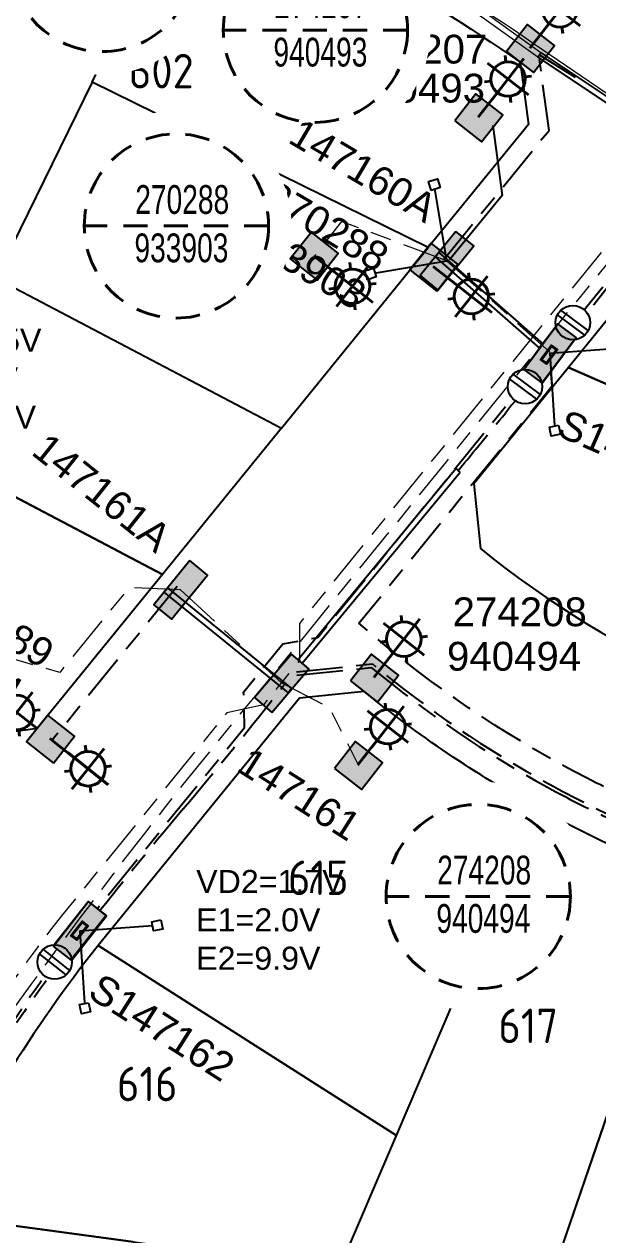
# Model space of a CAD drawing. Header units: metres. Extents: x 281818 to 283900, y 6133059 to 6135046.
# Drawn here: x 282209.9 to 282259.7, y 6134364.5 to 6134469.6 of the extents above; entities that cross this region are included whole.
import ezdxf
from ezdxf.enums import TextEntityAlignment as Align

# ---------------------------------------------------------------- set-up
doc = ezdxf.new("R2010")
doc.units = ezdxf.units.M
doc.linetypes.add('Cable Exist UG', pattern=[8.2, 4, -1.2, 1.8, -1.2])
doc.linetypes.add('Dash', pattern=[5, 3, -2])
doc.layers.get('0').update_dxf_attribs({"color": 6})
for name, color, linetype in [('_User Stage 5 Columns', 255, 'Continuous'), ('_User Stage 5 HV', 255, 'Continuous'), ('_User Stage 5 Lanterns', 255, 'Continuous'), ('_User Stage 5 LV', 255, 'Continuous'), ('_User Stage 5 Pillars', 7, 'Continuous'), ('_User Stage 5 Site Plan', 255, 'Continuous'), ('_User Stage 5 Trench', 255, 'Continuous'), ('_User Stage 6 Columns', 7, 'Continuous'), ('_User Stage 6 Lanterns', 7, 'Continuous'), ('_User Stage 6 LV', 7, 'Continuous'), ('_User Stage 6 Site Plan', 7, 'Continuous'), ('_User Stage 6 Trench', 7, 'Continuous'), ('_User Stage 7 LV', 255, 'Continuous'), ('_User Stage 7 Site Plan', 7, 'Continuous'), ('_User VD', 7, 'Continuous'), ('Duct_SP_EXT', 7, 'Continuous'), ('Mains_LV_NEW_T84', 2, 'Continuous'), ('Notes_LV_MISC', 7, 'Continuous'), ('Notes_SL_MISC', 7, 'Continuous'), ('Panels_LV_SL_NEW', 2, 'Continuous'), ('Services_SP_NEW', 2, 'Continuous'), ('Services_SP_NEW_UG', 2, 'Continuous'), ('Trench_SP_EXT', 7, 'Continuous'), ('UG_Details_SP_MISC', 7, 'Continuous')]:
    doc.layers.add(name, color=color, linetype=linetype)
doc.layers.add('Cadastre Developer_SP_NEW', color=2, linetype='Continuous', lineweight=5)
doc.styles.add('COLUMN_LABEL', font='arial.ttf')
doc.styles.add('iecARIAL', font='arial.ttf', dxfattribs={"height": 2})
doc.styles.add('LotNum', font='isocp.shx', dxfattribs={"height": 1.8})
doc.styles.add('POLE_LABEL', font='arial.ttf')
doc.styles.get("Standard").update_dxf_attribs({"font": 'arial.ttf'})
doc.linetypes.add('Cable 5', pattern='A,10,-1,["o",Standard,S=2,R=0,X=-1,Y=-0.7],-1e-05,["o",Standard,S=2,R=0,X=-0.2,Y=-0.7],-1.2', length=12.20001)
doc.linetypes.add('Cable New UG', pattern='A,7,-0.25,["x",Standard,S=2,R=0,X=0.2,Y=-0.8],-2.1', length=9.35)
doc.linetypes.add('IE Trench HV', pattern='A,7,-0.2,["/",Standard,S=3,R=0,X=0.6,Y=-1.4],-2.5', length=9.7)

# ---------------------------------------------------------------- blocks, each defined once
blk = doc.blocks.new('*U127')
blk.add_hatch(color=256).paths.add_polyline_path([(-2.475, 3), (-2.475, 1.02), (2.475, 1.02), (2.475, 3)])
blk.add_lwpolyline([(-2.475, 1.02), (2.475, 1.02), (2.475, 3), (-2.475, 3)], close=True)
at = {"style": 'iecARIAL', "flags": 8}
blk.add_attdef('ASSET_NUM', (1.5, 3.5), '', height=2.5, dxfattribs=at)
for tag, p, flags in [('OWNED_BY', (0, -0.2), 9), ('STATE', (0, -0.4), 9), ('SUPPORT_TYPE', (0, -0.6), 9), ('USAGE', (0, -0.8), 9), ('LEGEND', (0, -1), 9), ('LOCATION', (0, -1.2), 9), ('STREETNAME', (0, -1.8), 9), ('SUBURB', (0, -2), 1), ('NOTES', (0, -1.4), 9), ('PARENT', (0, -1.6), 9)]:
    blk.add_attdef(tag, p, '', height=0.2, dxfattribs=dict(flags=flags))
blk = doc.blocks.new('COLUMN_EXT')
blk.add_hatch(color=256).paths.add_polyline_path([(-1.49, 1.48), (-1.49, -1.49), (1.48, -1.49), (1.48, 1.48)])
blk.add_lwpolyline([(-1.49, -1.49), (1.48, -1.49), (1.48, 1.48), (-1.49, 1.48)], close=True)
for tag, height, style, flags, p in [('ASSET_NUM', 2.5, 'COLUMN_LABEL', 8, (2, 2)), ('STRUCTURE_PLANT_NUMBER', 0.2, 'POLE_LABEL', 9, (1.81, 0.03)), ('STREET_CODE', 0.2, 'COLUMN_LABEL', 9, (1.81, -0.2))]:
    blk.add_attdef(tag, text='', height=height, dxfattribs=dict(style=style, flags=flags)).set_placement(p, align=Align.MIDDLE_LEFT)
at = {"flags": 9}
for tag, p in [('COLUMN_TYPE', (1.81, -0.4)), ('OWNED_BY', (1.81, -0.6)), ('STATE', (1.81, -0.8)), ('USAGE', (1.81, -1)), ('STREETNAME', (1.81, -1.6)), ('SUBURB', (1.81, -1.8)), ('LEGEND', (1.81, -1.2)), ('LOCATION', (1.81, -1.4)), ('NOTES', (1.81, -2))]:
    blk.add_attdef(tag, text='', height=0.2, dxfattribs=at).set_placement(p, align=Align.MIDDLE_LEFT)
at = {"flags": 1}
blk.add_attdef('Z', (1.81, -2.35), '', height=0.2, dxfattribs=at)
blk = doc.blocks.new('SL_LANTERN_EXT')
at = {"lineweight": 40}
for p, q in [((0, 1.97), (0, 6.47)), ((-1.46, 5.68), (-1.06, 5.28)), ((1.46, 5.68), (1.06, 5.28)), ((-2.25, 4.22), (2.25, 4.22)), ((-1.46, 2.76), (-1.06, 3.16)), ((1.46, 2.76), (1.06, 3.16)), ((0, 0), (0, 2.72))]:
    blk.add_line(p, q, dxfattribs=at)
blk.add_circle((0, 4.22), 1.5, dxfattribs=at)
at = {"style": 'iecARIAL', "flags": 8}
blk.add_attdef('ASSET_NUM', (1.5, 1.5), '', height=2.5, dxfattribs=at)
for tag, p, height, flags in [('CONSTRUCTED_VOLTAGE', (0.98, -0.65), 0.2, 9), ('CONTROL_TYPE', (0.98, -0.85), 0.2, 9), ('LANTERN_PURPOSE', (0.98, -1.05), 0.2, 9), ('LNUMBER', (2.18, -3.25), 2.5, 8), ('OPERATING_VOLTAGE', (0.98, -1.65), 0.2, 9), ('ORIENTATION', (0.98, -1.85), 0.2, 9), ('OWNED_BY', (0.98, -2.05), 0.2, 9), ('STATE', (0.98, -2.25), 0.2, 9), ('LANTERN_TYPE', (0.98, -1.25), 0.2, 9), ('NO_PHASES', (0.98, -1.45), 0.2, 9), ('USAGE', (0.98, -2.45), 0.2, 9), ('CEXIST', (0.98, -2.65), 0.2, 9), ('CNEW', (0.98, -2.85), 0.2, 9), ('CNUMBER', (0.98, -3.05), 0.2, 9), ('CREMOVE', (0.98, -3.25), 0.2, 9), ('CREPLACE', (0.98, -3.45), 0.2, 9), ('LKINGHEIGHT', (0.98, -3.65), 0.2, 9), ('LBRACKET', (0.98, -3.85), 0.2, 9), ('LBRACKETVOCAB', (0.98, -4.05), 0.2, 9), ('LCATEGORY', (0.98, -4.25), 0.2, 9), ('LCHARGE1', (0.98, -4.45), 0.2, 9), ('LCHARGE1PERCENT', (0.98, -4.65), 0.2, 9), ('LCHARGE2', (0.98, -4.85), 0.2, 9), ('LCHARGE2PERCENT', (0.98, -5.05), 0.2, 9), ('LCHARGE3', (0.98, -5.25), 0.2, 9), ('LCHARGE3PERCENT', (0.98, -5.45), 0.2, 9), ('LEXIST', (0.98, -5.65), 0.2, 9), ('LLAMP', (0.98, -5.85), 0.2, 9), ('LLAMPVOCAB', (0.98, -6.05), 0.2, 9), ('LMAST', (0.98, -6.25), 0.2, 9), ('LMASTVOCAB', (0.98, -6.45), 0.2, 9), ('LNEW', (0.98, -6.65), 0.2, 9), ('LANTNUMBER', (0.98, -6.85), 0.2, 9), ('LOUTREACH', (0.98, -7.25), 0.2, 9), ('LOUTREACHVOCAB', (0.98, -7.45), 0.2, 9), ('LRATECODE', (0.98, -7.65), 0.2, 9), ('LREMOVE', (0.98, -7.85), 0.2, 9), ('LREPLACE', (0.98, -8.05), 0.2, 9), ('LTYPE', (0.98, -8.25), 0.2, 9), ('LTYPEVOCAB', (0.98, -8.45), 0.2, 9), ('STREETNAME', (0.98, -9.25), 0.2, 9), ('SUBURB', (0.98, -9.45), 0.2, 1), ('LEGEND', (0.98, -8.65), 0.2, 9), ('LOCATION', (0.98, -8.85), 0.2, 9), ('NOTES', (0.98, -9.05), 0.2, 9)]:
    blk.add_attdef(tag, p, '', height=height, dxfattribs=dict(flags=flags))
blk = doc.blocks.new('*U172')
for tag, height, flags, p in [('ASSET_NUM', 2.5, 8, (2, 4)), ('STREET_CODE', 0.2, 9, (1.5, 2)), ('OWNED_BY', 0.2, 9, (1.5, 1.8))]:
    blk.add_attdef(tag, text='', height=height, dxfattribs=dict(flags=flags)).set_placement(p, align=Align.MIDDLE_LEFT)
blk.add_wipeout([(-2.47, 0.99), (2.47, 0.99), (2.47, -0.99), (-2.47, -0.99)])
at = {"lineweight": -3}
blk.add_lwpolyline([(-2.47, 0.99), (2.47, 0.99), (2.47, -0.99), (-2.47, -0.99)], close=True, dxfattribs=at)
for tag, flags, p in [('OPERATED_BY', 9, (1.5, 1.6)), ('STATE', 9, (1.5, 1.2)), ('SUPPORT_TYPE', 9, (1.5, 1)), ('MAINTAINED_BY', 9, (1.5, 1.4)), ('SUBURB', 9, (1.5, 0.2)), ('STREETNAME', 9, (1.5, 0)), ('USAGE', 9, (1.5, 0.8)), ('LEGEND', 9, (1.5, 0.6)), ('PARENT', 9, (1.5, 0.4)), ('Z', 1, (1.5, -0.6)), ('LOCATION', 9, (1.5, -0.2)), ('NOTES', 9, (1.5, -0.4))]:
    blk.add_attdef(tag, text='', height=0.2, dxfattribs=dict(flags=flags)).set_placement(p, align=Align.MIDDLE_LEFT)
blk = doc.blocks.new('*U171')
for tag, p, flags in [('OPERATED_BY', (0.87, -3.08), 9), ('CONSTRUCTED_VOLTAGE', (0.89, -2.37), 9), ('ACTUAL_STATUS', (0.9, -2.61), 9), ('MAINTAINED_BY', (0.89, -2.84), 9), ('ORIENTATION', (0.87, -3.62), 9), ('STATE', (0.86, -4.31), 9), ('OWNED_BY', (0.88, -3.37), 9), ('USAGE', (0.88, -3.86), 9), ('NOTES', (0.88, -4.06), 1), ('SWITCH_TYPE', (0.86, -4.56), 9), ('Z', (0.87, -5.06), 9), ('LEGEND', (0.87, -4.82), 9)]:
    blk.add_attdef(tag, p, '', height=0.2, dxfattribs=dict(flags=flags))
blk.add_wipeout([(-1.06, 1.06), (-1.18, 0.92), (-1.29, 0.76), (-1.37, 0.59), (-1.43, 0.42), (-1.48, 0.23), (-1.49, 0.05), (-1.49, -0.14), (-1.46, -0.33), (-1.41, -0.51), (-1.33, -0.68), (-1.24, -0.84), (-1.12, -0.99), (-0.99, -1.12), (-0.84, -1.24), (-0.68, -1.33), (-0.51, -1.41), (-0.33, -1.46), (-0.14, -1.49), (0.05, -1.49), (0.23, -1.48), (0.42, -1.43), (0.59, -1.37), (0.76, -1.29), (0.92, -1.18), (1.06, -1.06), (1.18, -0.92), (1.29, -0.76), (1.37, -0.59), (1.43, -0.42), (1.48, -0.23), (1.49, -0.05), (1.49, 0.14), (1.46, 0.33), (1.41, 0.51), (1.33, 0.68), (1.24, 0.84), (1.12, 0.99), (0.99, 1.12), (0.84, 1.24), (0.68, 1.33), (0.51, 1.41), (0.33, 1.46), (0.14, 1.49), (-0.05, 1.49), (-0.23, 1.48), (-0.42, 1.43), (-0.59, 1.37), (-0.76, 1.29), (-0.92, 1.18)])
for p, q in [((-0.25, -1.48), (-0.25, 1.48)), ((0.25, -1.48), (0.25, 1.48))]:
    blk.add_line(p, q)
blk.add_circle((0, 0), 1.5)
at = {"flags": 9}
blk.add_attdef('TYPE', text='', height=0.2, dxfattribs=at).set_placement((0.88, -1.45), align=Align.MIDDLE_LEFT)
for tag, p in [('OPERATING_VOLTAGE', (0.89, -1.82)), ('NO_PHASES', (0.88, -2.1))]:
    blk.add_attdef(tag, p, '', height=0.2, dxfattribs=at)
blk = doc.blocks.new('PANEL_NEW')
at = {"layer": 'Panels_LV_SL_NEW'}
h = blk.add_hatch(color=256, dxfattribs=at)
h.paths.add_polyline_path([(-0.8, -0.32), (0.8, -0.32), (0.8, 0.32), (-0.8, 0.32)])
h.paths.add_polyline_path([(-0.72, 0.24), (0.72, 0.24), (0.72, -0.24), (-0.72, -0.24)], flags=16)
for points in [[(-0.8, -0.32), (0.8, -0.32), (0.8, 0.32), (-0.8, 0.32)], [(-0.72, -0.24), (0.72, -0.24), (0.72, 0.24), (-0.72, 0.24)]]:
    blk.add_lwpolyline(points, close=True)
for tag, flags, p in [('CONNECTOR_TYPE', 9, (1.5, 0)), ('CONSTRUCTED_VOLTAGE', 9, (1.5, -0.2)), ('OPERATING_VOLTAGE', 9, (1.5, -0.6)), ('ORIENTATION', 9, (1.5, -0.8)), ('OWNED_BY', 9, (1.5, -1)), ('NO_PHASES', 9, (1.5, -0.4)), ('OPERATED_BY', 9, (1.5, -1.2)), ('STATE', 9, (1.5, -1.6)), ('Z', 1, (1.5, -2.2)), ('MAINTAINED_BY', 9, (1.5, -1.4)), ('USAGE', 9, (1.5, -1.8)), ('NOTES', 9, (1.5, -2))]:
    blk.add_attdef(tag, text='', height=0.2, dxfattribs=dict(flags=flags)).set_placement(p, align=Align.MIDDLE_LEFT)
blk = doc.blocks.new('*U130')
blk.add_blockref('*U172', (0, 2.01))
for tag, flags, p in [('OWNED_BY', 9, (1.5, -0.2)), ('OPERATED_BY', 9, (1.5, -0.4)), ('STATE', 9, (1.5, -0.8)), ('SUPPORT_TYPE', 9, (1.5, -1)), ('MAINTAINED_BY', 9, (1.5, -0.6)), ('SUBURB', 9, (1.5, -1.8)), ('STREETNAME', 9, (1.5, -2)), ('USAGE', 9, (1.5, -1.2)), ('LEGEND', 9, (1.5, -1.4)), ('PARENT', 9, (1.5, -1.6)), ('LOCATION', 9, (1.5, -2.2)), ('Z', 1, (1.5, -2.6)), ('NOTES', 9, (1.5, -2.4))]:
    blk.add_attdef(tag, text='', height=0.2, dxfattribs=dict(flags=flags)).set_placement(p, align=Align.MIDDLE_LEFT)
for name, p in [('*U171', (-3.47, 2.02)), ('*U171', (3.47, 2.01)), ('PANEL_NEW', (0, 2.01))]:
    blk.add_blockref(name, p)
for tag, height, flags, p in [('ASSET_NUM', 2.5, 8, (2, 4.78)), ('STREET_CODE', 0.2, 9, (1.5, 0))]:
    blk.add_attdef(tag, text='', height=height, dxfattribs=dict(flags=flags)).set_placement(p, align=Align.MIDDLE_LEFT)
blk = doc.blocks.new('*U131')
blk.add_blockref('*U172', (0, 2.01))
for tag, flags, p in [('STREET_CODE', 9, (1.5, 0)), ('OWNED_BY', 9, (1.5, -0.2)), ('OPERATED_BY', 9, (1.5, -0.4)), ('STATE', 9, (1.5, -0.8)), ('SUPPORT_TYPE', 9, (1.5, -1)), ('MAINTAINED_BY', 9, (1.5, -0.6)), ('SUBURB', 9, (1.5, -1.8)), ('STREETNAME', 9, (1.5, -2)), ('USAGE', 9, (1.5, -1.2)), ('LEGEND', 9, (1.5, -1.4)), ('PARENT', 9, (1.5, -1.6)), ('LOCATION', 9, (1.5, -2.2)), ('Z', 1, (1.5, -2.6)), ('NOTES', 9, (1.5, -2.4))]:
    blk.add_attdef(tag, text='', height=0.2, dxfattribs=dict(flags=flags)).set_placement(p, align=Align.MIDDLE_LEFT)
for name, p in [('*U171', (-3.47, 2.02)), ('PANEL_NEW', (0, 2.01))]:
    blk.add_blockref(name, p)
at = {"flags": 8}
blk.add_attdef('ASSET_NUM', text='', height=2.5, dxfattribs=at).set_placement((2, 4.78), align=Align.MIDDLE_LEFT)
blk = doc.blocks.new('CCP_NEW')
for tag, flags, p in [('CCP_TYPE', 9, (1.5, 0)), ('ORIENTATION', 9, (1.5, -0.2)), ('STATE', 9, (1.5, -1)), ('USAGE', 9, (1.5, -0.4)), ('LEGEND', 9, (1.5, -0.6)), ('LIFE_SUPPORT', 9, (1.5, -0.8)), ('OWNED_BY', 9, (1.5, -1.2)), ('OPERATED_BY', 9, (1.5, -1.4)), ('OPERATING_VOLTAGE', 9, (1.5, -1.8)), ('CONSTRUCTED_VOLTAGE', 9, (1.5, -2)), ('MAINTAINED_BY', 9, (1.5, -1.6)), ('NUMBER_OF_PHASES', 9, (1.5, -2.2)), ('Z', 1, (1.5, -2.4))]:
    blk.add_attdef(tag, text='', height=0.2, dxfattribs=dict(flags=flags)).set_placement(p, align=Align.MIDDLE_LEFT)
blk.add_wipeout([(0, 0.57), (0.57, 0), (0, -0.57), (-0.57, 0)])
blk.add_lwpolyline([(-0.57, 0), (0, 0.57), (0.57, 0), (0, -0.57), (-0.57, 0)])
blk = doc.blocks.new('SLANTERN_NUM_EXT')
blk.add_wipeout([(-0.31, 10), (-0.94, 9.96), (-1.57, 9.88), (-2.18, 9.76), (-2.79, 9.61), (-3.39, 9.41), (-3.97, 9.18), (-4.54, 8.91), (-5.09, 8.61), (-5.62, 8.27), (-6.13, 7.91), (-6.62, 7.5), (-7.07, 7.07), (-7.5, 6.62), (-7.91, 6.13), (-8.27, 5.62), (-8.61, 5.09), (-8.91, 4.54), (-9.18, 3.97), (-9.41, 3.39), (-9.61, 2.79), (-9.76, 2.18), (-9.88, 1.57), (-9.96, 0.94), (-10, 0.31), (-10, -0.31), (-9.96, -0.94), (-9.88, -1.57), (-9.76, -2.18), (-9.61, -2.79), (-9.41, -3.39), (-9.18, -3.97), (-8.91, -4.54), (-8.61, -5.09), (-8.27, -5.62), (-7.91, -6.13), (-7.5, -6.62), (-7.07, -7.07), (-6.62, -7.5), (-6.13, -7.91), (-5.62, -8.27), (-5.09, -8.61), (-4.54, -8.91), (-3.97, -9.18), (-3.39, -9.41), (-2.79, -9.61), (-2.18, -9.76), (-1.57, -9.88), (-0.94, -9.96), (-0.31, -10), (0.31, -10), (0.94, -9.96), (1.57, -9.88), (2.18, -9.76), (2.79, -9.61), (3.39, -9.41), (3.97, -9.18), (4.54, -8.91), (5.09, -8.61), (5.62, -8.27), (6.13, -7.91), (6.62, -7.5), (7.07, -7.07), (7.5, -6.62), (7.91, -6.13), (8.27, -5.62), (8.61, -5.09), (8.91, -4.54), (9.18, -3.97), (9.41, -3.39), (9.61, -2.79), (9.76, -2.18), (9.88, -1.57), (9.96, -0.94), (10, -0.31), (10, 0.31), (9.96, 0.94), (9.88, 1.57), (9.76, 2.18), (9.61, 2.79), (9.41, 3.39), (9.18, 3.97), (8.91, 4.54), (8.61, 5.09), (8.27, 5.62), (7.91, 6.13), (7.5, 6.62), (7.07, 7.07), (6.62, 7.5), (6.13, 7.91), (5.62, 8.27), (5.09, 8.61), (4.54, 8.91), (3.97, 9.18), (3.39, 9.41), (2.79, 9.61), (2.18, 9.76), (1.57, 9.88), (0.94, 9.96), (0.31, 10)])
at = {"linetype": 'Dash', "lineweight": 40, "ltscale": 0.7}
blk.add_line((8, 0), (-8, 0), dxfattribs=at)
blk.add_circle((0, 0), 8, dxfattribs=at)
at = {"lineweight": 40, "width": 0.7}
for tag, p in [('SNUMBER', (0.51, 1.05)), ('CNUMBER', (0.44, -3.15))]:
    blk.add_attdef(tag, text='', height=2.5, dxfattribs=at).set_placement(p, align=Align.CENTER)
at = {"lineweight": 40, "flags": 1}
blk.add_attdef('Z', (0, 0), '', height=0.2, dxfattribs=at)

msp = doc.modelspace()

# ---------------------------------------------------------------- linework, layer by layer
at = {"layer": '_User Stage 5 LV', "linetype": 'Cable Exist UG', "lineweight": 0}
msp.add_line((282223.48, 6134420.52), (282232.24, 6134412.45), dxfattribs=at)
at = {"layer": '_User Stage 5 LV', "linetype": 'Cable Exist UG', "flags": 128}
msp.add_lwpolyline([(282163.68, 6134331.64), (282167.44, 6134331.1), (282169.98, 6134332.72), (282181.7, 6134358.86), (282184.18, 6134359.51), (282185.65, 6134362.79, -0.005685), (282186.87, 6134365.46), (282186.19, 6134368.61, -0.008521), (282188.72, 6134373.52), (282188.72, 6134373.52, -0.010689), (282195.45, 6134384.89), (282195.45, 6134384.89, -0.00667), (282197.85, 6134388.49), (282208.08, 6134381.72, -0.023641), (282214.72, 6134390.96), (282229.04, 6134408.56), (282228.96, 6134411.64), (282232.37, 6134415.83), (282235.4, 6134416.38), (282247.34, 6134431.06), (282255.56, 6134441.17), (282261.97, 6134449.06), (282263.67, 6134451.17), (282267.18, 6134450.67), (282269.71, 6134453.53), (282281.99, 6134444.83), (282273.19, 6134432.41), (282288.53, 6134421.54), (282295.47, 6134431.34), (282292.21, 6134433.65)], format="xyb", dxfattribs=at)
at = {"layer": '_User Stage 5 LV', "linetype": 'Cable Exist UG', "lineweight": 0, "flags": 128}
for points in [[(282246.61, 6134449.1), (282237.45, 6134452.51), (282235.1, 6134449.5)], [(282223.48, 6134420.52), (282219.01, 6134420.7), (282212.99, 6134413.34), (282208.32, 6134414.69), (282205.93, 6134412.46)], [(282232.22, 6134412.46), (282236.39, 6134410.3), (282238.95, 6134405.27)]]:
    msp.add_lwpolyline(points, dxfattribs=at)
at = {"layer": '_User Stage 5 Site Plan'}
msp.add_lwpolyline([(282219.36, 6134363.88), (282201.82, 6134366.27, 0.069996), (282192.02, 6134334.43), (282195.06, 6134329.18), (282214.24, 6134326.43)], format="xyb", dxfattribs=at)
at = {"layer": '_User Stage 5 Trench'}
for p, q in [((282245.6, 6134449.45), (282245.76, 6134449.63)), ((282245.6, 6134449.45), (282256.1, 6134440.23)), ((282245.92, 6134449.81), (282245.76, 6134449.63)), ((282245.92, 6134449.81), (282256.42, 6134440.59)), ((282256.1, 6134440.23), (282256.26, 6134440.41)), ((282256.42, 6134440.59), (282256.26, 6134440.41)), ((282233.68, 6134414.45), (282247.4, 6134431.05)), ((282234.05, 6134414.15), (282247.77, 6134430.74)), ((282247.4, 6134431.05), (282247.59, 6134430.89)), ((282247.77, 6134430.74), (282247.59, 6134430.89)), ((282222.04, 6134420.32), (282222.19, 6134420.51)), ((282222.04, 6134420.32), (282232.82, 6134411.57)), ((282222.34, 6134420.69), (282222.19, 6134420.51)), ((282222.34, 6134420.69), (282233.12, 6134411.94)), ((282233.68, 6134414.45), (282233.86, 6134414.3)), ((282234.05, 6134414.15), (282233.86, 6134414.3)), ((282232.82, 6134411.57), (282232.97, 6134411.76)), ((282233.12, 6134411.94), (282232.97, 6134411.76))]:
    msp.add_line(p, q, dxfattribs=at)
at = {"layer": '_User Stage 5 Trench', "linetype": 'Cable Exist UG'}
for points in [[(282269.31, 6134457.66, -0.002691), (282256.06, 6134441.25, 0.000787), (282251.69, 6134435.87, -0.003907), (282247.59, 6134430.89, 0.000131), (282247.59, 6134430.89, 0.000131)], [(282232.48, 6134412.26, 0.000011), (282232.46, 6134412.24, -0.008669), (282223.72, 6134401.49, 0.008669), (282214.95, 6134390.71, 0.016835), (282209.24, 6134382.91)]]:
    msp.add_lwpolyline(points, format="xyb", dxfattribs=at)
msp.add_lwpolyline([(282223.19, 6134420.8), (282212.31, 6134407.43)], dxfattribs=at)
at = {"layer": '_User Stage 6 LV', "linetype": 'Cable Exist UG', "flags": 128}
for points in [[(282353.85, 6134383.66), (282351.4, 6134383.99), (282349.31, 6134386.3), (282334.31, 6134388.35), (282316.17, 6134390.82), (282298.02, 6134393.3), (282289.58, 6134394.45, -0.010473), (282285.87, 6134395.04, -0.009225), (282282.16, 6134395.77, -0.018381), (282275.58, 6134397.45, -0.003576), (282274.22, 6134397.86), (282271.08, 6134396.78, -0.006953), (282268.43, 6134397.72, -0.007478), (282265.8, 6134398.74), (282264.77, 6134401.34, -0.006123), (282262.7, 6134402.26, -0.017585), (282256.47, 6134405.39, -0.053383), (282238.98, 6134417.62), (282248.89, 6134429.8), (282255.76, 6134438.24), (282255.49, 6134441.04)], [(282233.56, 6134413.4), (282240.15, 6134414.08, 0.048111), (282255.51, 6134403.64, 0.017585), (282261.86, 6134400.44, 0.006123), (282263.98, 6134399.5), (282266.64, 6134400.56), (282272.38, 6134398.45), (282273.63, 6134395.95, 0.003576), (282275.02, 6134395.53, 0.018381), (282281.73, 6134393.81, 0.009225), (282285.51, 6134393.07, 0.010469), (282289.31, 6134392.47), (282297.75, 6134391.32), (282315.9, 6134388.84), (282334.04, 6134386.36), (282349.04, 6134384.32), (282350.98, 6134386.07), (282356.82, 6134385.29), (282359.79, 6134392.2), (282362.09, 6134391.97), (282362.88, 6134393.89), (282375.53, 6134392.19), (282409.64, 6134387.61), (282415.68, 6134392.19), (282417.93, 6134408.99)]]:
    msp.add_lwpolyline(points, format="xyb", dxfattribs=at)
at = {"layer": '_User Stage 6 Site Plan', "flags": 128}
for points in [[(282253.7, 6134460.93), (282245, 6134450.24), (282215.81, 6134464.6), (282224.34, 6134481.96), (282224.34, 6134481.96, -0.054522), (282252.97, 6134466.36)], [(282293.1, 6134424.13), (282257.17, 6134439.84), (282248.94, 6134429.73), (282249.52, 6134424.1), (282249.52, 6134424.1, 0.132087), (282290.39, 6134406)], [(282254.4, 6134401.61, -0.045219), (282239.43, 6134411.69), (282239.43, 6134411.69), (282233.8, 6134411.11), (282216.33, 6134389.64), (282242.23, 6134373.12)], [(282242.23, 6134373.12), (282216.33, 6134389.64), (282216.33, 6134389.64, 0.056188), (282201.82, 6134366.27), (282201.82, 6134366.27), (282219.36, 6134363.88), (282237.19, 6134361.44), (282237.24, 6134361.43)]]:
    msp.add_lwpolyline(points, format="xyb", close=True, dxfattribs=at)
for points in [[(282215.81, 6134464.6), (282207.44, 6134447.58), (282232.24, 6134434.55), (282245, 6134450.24), (282215.81, 6134464.6)], [(282296.06, 6134443.98), (282269.99, 6134455.63), (282257.17, 6134439.84), (282293.1, 6134424.13), (282296.06, 6134443.98)]]:
    msp.add_lwpolyline(points, close=True, dxfattribs=at)
at = {"layer": '_User Stage 6 Site Plan'}
for points in [[(282267.63, 6134395.56), (282255.07, 6134359), (282237.24, 6134361.43), (282242.24, 6134373.13), (282254.4, 6134401.62, 0.036419), (282267.63, 6134395.56, 2.086275)], [(282281.25, 6134391.57), (282272.91, 6134356.56), (282255.08, 6134359), (282267.63, 6134395.56, 0.035533), (282281.25, 6134391.57, 103.064882)]]:
    msp.add_lwpolyline(points, format="xyb", dxfattribs=at)
at = {"layer": '_User Stage 6 Trench', "linetype": 'Cable Exist UG'}
msp.add_lwpolyline([(282233.59, 6134413.1), (282240.05, 6134413.77, 0.047785), (282255.36, 6134403.37, 0.017585), (282261.74, 6134400.17, 0.018822), (282268.32, 6134397.44, 0.017141), (282274.93, 6134395.24, 0.018381), (282281.67, 6134393.52, 0.009225), (282285.46, 6134392.77, 0.010469), (282289.27, 6134392.18), (282297.71, 6134391.02), (282315.85, 6134388.54), (282334, 6134386.07), (282353.81, 6134383.36)], format="xyb", dxfattribs=at)
at = {"layer": '_User Stage 7 Site Plan'}
msp.add_lwpolyline([(282193.93, 6134454.69), (282207.44, 6134447.58), (282232.24, 6134434.55), (282221.92, 6134421.86), (282189.97, 6134438.66)], close=True, dxfattribs=at)
msp.add_lwpolyline([(282189.97, 6134438.66), (282221.92, 6134421.86), (282211.03, 6134408.48), (282205.23, 6134407.66, 0.057254), (282184.9, 6134418.06), (282189.97, 6134438.66)], format="xyb", dxfattribs=at)
at = {"layer": 'Cadastre Developer_SP_NEW', "color": 2, "lineweight": 0, "flags": 128}
msp.add_lwpolyline([(282224.34, 6134481.96, 0.032249), (282206.03, 6134488.14), (282193.92, 6134454.69), (282207.44, 6134447.58)], format="xyb", close=True, dxfattribs=at)
at = {"layer": 'Duct_SP_EXT'}
for p, q in [((282254.79, 6134467.17), (282254.66, 6134466.97)), ((282254.79, 6134467.17), (282272.02, 6134455.65)), ((282254.52, 6134466.77), (282254.66, 6134466.97)), ((282254.52, 6134466.77), (282271.75, 6134455.25))]:
    msp.add_line(p, q, dxfattribs=at)
at = {"layer": 'Notes_SL_MISC', "linetype": 'Cable 5', "ltscale": 0.5}
msp.add_lwpolyline([(282250.59, 6134460.84), (282251.41, 6134454.76), (282246.83, 6134449.18)], dxfattribs=at)
at = {"layer": 'Services_SP_NEW_UG', "color": 2, "flags": 128}
msp.add_lwpolyline([(282239.98, 6134447.96), (282246.61, 6134449.1), (282245.52, 6134455.72)], dxfattribs=at)
at = {"layer": 'Trench_SP_EXT', "linetype": 'Cable Exist UG'}
msp.add_lwpolyline([(282257.78, 6134465.03), (282254.64, 6134466.98)], dxfattribs=at)
at = {"layer": 'UG_Details_SP_MISC', "lineweight": 0}
for p, q in [((282254.78, 6134467.17), (282248.7, 6134471.53)), ((282254.5, 6134466.78), (282248.43, 6134471.12)), ((282254.78, 6134467.17), (282254.64, 6134466.98)), ((282254.5, 6134466.78), (282254.64, 6134466.98))]:
    msp.add_line(p, q, dxfattribs=at)

# ---------------------------------------------------------------- block references
at = {"layer": '_User Stage 5 Columns'}
ref = msp.add_blockref('COLUMN_EXT', (282245.49, 6134448.56), dxfattribs=dict(at, rotation=51.6218133203806))
ref.add_attrib('ASSET_NUM', '933903', dxfattribs={"layer": '0', "height": 2.5, "rotation": 329.407, "style": 'COLUMN_LABEL'}).set_placement((282229.2, 6134451.76), align=Align.MIDDLE_LEFT)
ref = msp.add_blockref('COLUMN_EXT', (282212.2, 6134407.56), dxfattribs=dict(at, rotation=51.6218133203806))
ref.add_attrib('ASSET_NUM', '933904', dxfattribs={"layer": '0', "height": 2.5, "rotation": 329.407, "style": 'COLUMN_LABEL'}).set_placement((282199.38, 6134417.32), align=Align.MIDDLE_LEFT)
at = {"layer": '_User Stage 5 Lanterns'}
ref = msp.add_blockref('SL_LANTERN_EXT', (282245.43, 6134448.61), dxfattribs=dict(at, rotation=231.6245242996373))
ref.add_attrib('ASSET_NUM', '270288', (282230.52, 6134453.99), dxfattribs={"layer": '0', "height": 2.5, "rotation": 329.407, "style": 'iecARIAL'})
ref = msp.add_blockref('SL_LANTERN_EXT', (282212.14, 6134407.6), dxfattribs=dict(at, rotation=231.6245242996373))
ref.add_attrib('ASSET_NUM', '270289', (282201.45, 6134419.55), dxfattribs={"layer": '0', "height": 2.5, "rotation": 329.407, "style": 'iecARIAL'})
at = {"layer": '_User Stage 5 Pillars'}
ref = msp.add_blockref('*U127', (282221.93, 6134421.78), dxfattribs=dict(at, rotation=230.872))
ref.add_attrib('ASSET_NUM', '147161A', (282210.42, 6134432.35), dxfattribs={"layer": '0', "height": 2.5, "rotation": 321.388, "style": 'iecARIAL'})
ref = msp.add_blockref('*U127', (282233.8, 6134411.11), dxfattribs=dict(at, rotation=49.82443021563692))
ref.add_attrib('ASSET_NUM', '147161', (282228.22, 6134404.86), dxfattribs={"layer": '0', "height": 2.5, "rotation": 327.471, "style": 'iecARIAL'})
at = {"layer": '_User Stage 6 Columns'}
ref = msp.add_blockref('COLUMN_EXT', (282253.88, 6134467.53), dxfattribs=dict(at, rotation=321.954))
ref.add_attrib('ASSET_NUM', '940493', dxfattribs={"layer": '0', "height": 2.5, "style": 'COLUMN_LABEL'}).set_placement((282238.27, 6134464.09), align=Align.MIDDLE_LEFT)
ref = msp.add_blockref('COLUMN_EXT', (282240.34, 6134412.86), dxfattribs=dict(at, rotation=321.954))
ref.add_attrib('ASSET_NUM', '940494', dxfattribs={"layer": '0', "height": 2.5, "style": 'COLUMN_LABEL'}).set_placement((282246.62, 6134414.75), align=Align.MIDDLE_LEFT)
at = {"layer": '_User Stage 6 Lanterns'}
ref = msp.add_blockref('SL_LANTERN_EXT', (282253.82, 6134467.57), dxfattribs=dict(at, rotation=321.954))
ref.add_attrib('ASSET_NUM', '274207', (282238.47, 6134466.23), dxfattribs={"layer": '0', "height": 2.5, "style": 'iecARIAL'})
ref = msp.add_blockref('SL_LANTERN_EXT', (282240.28, 6134412.91), dxfattribs=dict(at, rotation=321.954))
ref.add_attrib('ASSET_NUM', '274208', (282247.11, 6134417.36), dxfattribs={"layer": '0', "height": 2.5, "style": 'iecARIAL'})
at = {"layer": '_User Stage 7 LV'}
ref = msp.add_blockref('COLUMN_EXT', (282235.1, 6134449.5), dxfattribs=dict(at, rotation=231.6816342880607))
ref.add_attrib('ASSET_NUM', '933903', dxfattribs={"layer": '0', "height": 2.5, "rotation": 322.0506, "style": 'COLUMN_LABEL'}).set_placement((282218.79, 6134455.49), align=Align.MIDDLE_LEFT)
ref = msp.add_blockref('SL_LANTERN_EXT', (282205.93, 6134412.46), dxfattribs=dict(at, rotation=231.9586016688128))
ref.add_attrib('ASSET_NUM', '270289', (282192.42, 6134423.64), dxfattribs={"layer": '0', "height": 2.5, "rotation": 322.3249, "style": 'iecARIAL'})
at = {"layer": 'Notes_SL_MISC'}
ref = msp.add_blockref('SL_LANTERN_EXT', (282238.89, 6134405.31), dxfattribs=dict(at, rotation=321.954))
ref.add_attrib('ASSET_NUM', '274208', (282243.79, 6134394.95), dxfattribs={"layer": '0', "height": 2.5, "style": 'iecARIAL'})
ref = msp.add_blockref('COLUMN_EXT', (282238.95, 6134405.27), dxfattribs=dict(at, rotation=321.954))
ref.add_attrib('ASSET_NUM', '940494', dxfattribs={"layer": '0', "height": 2.5, "style": 'COLUMN_LABEL'}).set_placement((282243.51, 6134391.74), align=Align.MIDDLE_LEFT)

# ---------------------------------------------------------------- texts
at = {"layer": '_User Stage 6 Site Plan', "style": 'LotNum'}
for s, p in [('602', (282218.99, 6134464.07)), ('601', (282218.19, 6134449.59)), ('615', (282232.81, 6134394.01)), ('617', (282251.08, 6134381.15))]:
    msp.add_text(s, height=3, dxfattribs=at).set_placement(p)
at = {"layer": '_User VD', "linetype": 'Cable New UG', "lineweight": 0}
note = msp.add_mtext_dynamic_manual_height_columns('VD2=2.5V\\PE1=2.4V\\PE2=10.4V\\P', width=18.4157, gutter_width=10, heights=[10.27, 0], dxfattribs=dict(at, insert=(282198.59, 6134443.19), char_height=2, attachment_point=1, style='iecARIAL'))

# ---------------------------------------------------------------- next in the draw order: block references
at = {"layer": '_User Stage 5 LV'}
ref = msp.add_blockref('*U130', (282257.09, 6134439.74), dxfattribs=dict(at, rotation=53.28900000000001))
ref.add_attrib('ASSET_NUM', 'S147160', dxfattribs={"layer": '0', "height": 2.5, "rotation": 336.383}).set_placement((282256.53, 6134435.11), align=Align.MIDDLE_LEFT)
ref = msp.add_blockref('*U131', (282216.29, 6134389.66), dxfattribs=dict(at, rotation=51.65448953376787))
ref.add_attrib('ASSET_NUM', 'S147162', dxfattribs={"layer": '0', "height": 2.5, "rotation": 327.471}).set_placement((282215.97, 6134386.27), align=Align.MIDDLE_LEFT)
at = {"layer": 'Notes_LV_MISC'}
msp.add_blockref('SLANTERN_NUM_EXT', (282216.7, 6134475.26), dxfattribs=at).add_auto_attribs({'SNUMBER': '270289', 'CNUMBER': '933904'})
at = {"layer": 'Services_SP_NEW', "linetype": 'IE Trench HV', "rotation": 62.41310628138812}
msp.add_blockref('CCP_NEW', (282245.52, 6134455.72), dxfattribs=at)

# ---------------------------------------------------------------- next in the draw order: linework, layer by layer
at = {"layer": '_User Stage 5 LV', "linetype": 'Cable Exist UG', "lineweight": 0}
msp.add_line((282246.61, 6134449.1), (282255.56, 6134441.17), dxfattribs=at)
at = {"layer": '_User Stage 5 LV', "linetype": 'Cable Exist UG', "lineweight": 0, "flags": 128}
msp.add_lwpolyline([(282266.18, 6134454.23), (282263.46, 6134454.09), (282260.42, 6134450.32), (282254.01, 6134442.43), (282245.79, 6134432.32), (282233.8, 6134417.59), (282233.8, 6134414.37), (282230.68, 6134410.53), (282227.49, 6134409.84), (282213.16, 6134392.21, 0.027723), (282205.34, 6134381.14), (282198.4, 6134385.73, 0.006971), (282197.17, 6134383.87), (282197.17, 6134383.87), (282190.24, 6134372.11), (282190.24, 6134372.11), (282190.24, 6134372.11, 0.012019), (282187.41, 6134366.6), (282184.94, 6134365.67), (282182.59, 6134361.31), (282183.68, 6134358.39), (282173.05, 6134334.67), (282170.67, 6134328.77), (282160.95, 6134330.14), (282157.98, 6134332.46), (282135.9, 6134335.62), (282105.54, 6134339.97), (282103.48, 6134338.24), (282097.52, 6134339.1), (282095.29, 6134341.44), (282065.41, 6134345.71)], format="xyb", dxfattribs=at)
at = {"layer": '_User Stage 6 Trench', "linetype": 'Cable Exist UG'}
msp.add_lwpolyline([(282246.32, 6134449.17), (282255.48, 6134460.42), (282254.65, 6134466.59)], dxfattribs=at)
at = {"layer": 'Services_SP_NEW_UG', "color": 2, "flags": 128}
for points in [[(282262.26, 6134441.53), (282255.56, 6134441.04), (282255.99, 6134434.34)], [(282221.46, 6134391.37), (282214.75, 6134390.88), (282215.18, 6134384.18)]]:
    msp.add_lwpolyline(points, dxfattribs=at)

# ---------------------------------------------------------------- next in the draw order: texts
at = {"layer": '_User Stage 6 Site Plan', "style": 'LotNum'}
msp.add_text('616', height=3, dxfattribs=at).set_placement((282217.96, 6134376.1))
at = {"layer": '_User VD', "linetype": 'Cable New UG', "lineweight": 0}
note = msp.add_mtext_dynamic_manual_height_columns('VD2=1.7V\\PE1=2.0V\\PE2=9.9V\\P', width=18.4157, gutter_width=10, heights=[10.27, 0], dxfattribs=dict(at, insert=(282224.84, 6134396.19), char_height=2, attachment_point=1, style='iecARIAL'))

# ---------------------------------------------------------------- next in the draw order: block references
at = {"layer": 'Services_SP_NEW', "linetype": 'IE Trench HV'}
for p, rotation in [((282239.98, 6134447.96), 62.41310628138812), ((282255.99, 6134434.34), 236.8116541993802), ((282221.46, 6134391.37), 236.8116541993802), ((282215.18, 6134384.18), 236.8116541993802)]:
    msp.add_blockref('CCP_NEW', p, dxfattribs=dict(at, rotation=rotation))

# ---------------------------------------------------------------- next in the draw order: linework, layer by layer
at = {"layer": '_User Stage 5 HV', "linetype": 'Cable Exist UG', "lineweight": 0, "flags": 128}
msp.add_lwpolyline([(282184.38, 6134407.51, -0.051145), (282200.71, 6134398.65), (282202.59, 6134388.24), (282201.27, 6134386.28), (282207.6, 6134382.16, -0.021006), (282231.44, 6134413.03), (282246.57, 6134431.64), (282261.2, 6134449.64), (282268.14, 6134458.19), (282273.59, 6134455.17), (282273.59, 6134455.17)], format="xyb", dxfattribs=at)

# ---------------------------------------------------------------- next in the draw order: block references
at = {"layer": '_User Stage 5 Pillars'}
ref = msp.add_blockref('*U127', (282257.17, 6134439.84), dxfattribs=dict(at, rotation=53.28897639238818))
ref.add_attrib('ASSET_NUM', 'S147160', (282256.03, 6134433.97), dxfattribs={"layer": '0', "height": 2.5, "rotation": 336.383, "style": 'iecARIAL'})
ref = msp.add_blockref('*U127', (282216.33, 6134389.64), dxfattribs=dict(at, rotation=51.97559110444215))
ref.add_attrib('ASSET_NUM', 'S147162', (282215.29, 6134385.22), dxfattribs={"layer": '0', "height": 2.5, "rotation": 327.471, "style": 'iecARIAL'})
at = {"layer": '_User Stage 7 LV'}
ref = msp.add_blockref('SL_LANTERN_EXT', (282235.1, 6134449.5), dxfattribs=dict(at, rotation=231.6816342880607))
ref.add_attrib('ASSET_NUM', '270288', (282220.82, 6134457.47), dxfattribs={"layer": '0', "height": 2.5, "rotation": 322.0479, "style": 'iecARIAL'})

# ---------------------------------------------------------------- next in the draw order: block references
at = {"layer": 'Notes_LV_MISC'}
for p, values in [((282223.12, 6134452.12), {'SNUMBER': '270288', 'CNUMBER': '933903'}), ((282249.34, 6134393.88), {'SNUMBER': '274208', 'CNUMBER': '940494'})]:
    msp.add_blockref('SLANTERN_NUM_EXT', p, dxfattribs=at).add_auto_attribs(values)

# ---------------------------------------------------------------- next in the draw order: block references
at = {"layer": 'Notes_SL_MISC'}
ref = msp.add_blockref('SL_LANTERN_EXT', (282249.32, 6134461.56), dxfattribs=dict(at, rotation=321.954))
ref.add_attrib('ASSET_NUM', '274207', (282230.96, 6134471.86), dxfattribs={"layer": '0', "height": 2.5, "style": 'iecARIAL'})
ref = msp.add_blockref('COLUMN_EXT', (282249.38, 6134461.51), dxfattribs=dict(at, rotation=321.954))
ref.add_attrib('ASSET_NUM', '940493', dxfattribs={"layer": '0', "height": 2.5, "style": 'COLUMN_LABEL'}).set_placement((282229.51, 6134466.59), align=Align.MIDDLE_LEFT)

# ---------------------------------------------------------------- next in the draw order: block references
at = {"layer": 'Notes_LV_MISC'}
msp.add_blockref('SLANTERN_NUM_EXT', (282235.19, 6134469.12), dxfattribs=at).add_auto_attribs({'SNUMBER': '274207', 'CNUMBER': '940493'})

# ---------------------------------------------------------------- next in the draw order: linework, layer by layer
at = {"layer": 'Mains_LV_NEW_T84', "color": 2, "linetype": 'Cable New UG', "lineweight": 0, "flags": 128}
msp.add_lwpolyline([(282172.25, 6134495.92), (282187.1, 6134493.89, -0.034493), (282206.55, 6134490.07, -0.015179), (282215.92, 6134487.24, -0.017059), (282225.1, 6134483.81, -0.054489), (282254.1, 6134468.01), (282266.71, 6134459.43), (282268.2, 6134457.07)], format="xyb", dxfattribs=at)

# ---------------------------------------------------------------- next in the draw order: block references
at = {"layer": '_User Stage 5 Pillars'}
ref = msp.add_blockref('*U127', (282245.05, 6134450.37), dxfattribs=dict(at, rotation=230.872))
ref.add_attrib('ASSET_NUM', '147160A', (282232.7, 6134459.43), dxfattribs={"layer": '0', "height": 2.5, "rotation": 329.407, "style": 'iecARIAL'})

doc.saveas('drawing.dxf')
